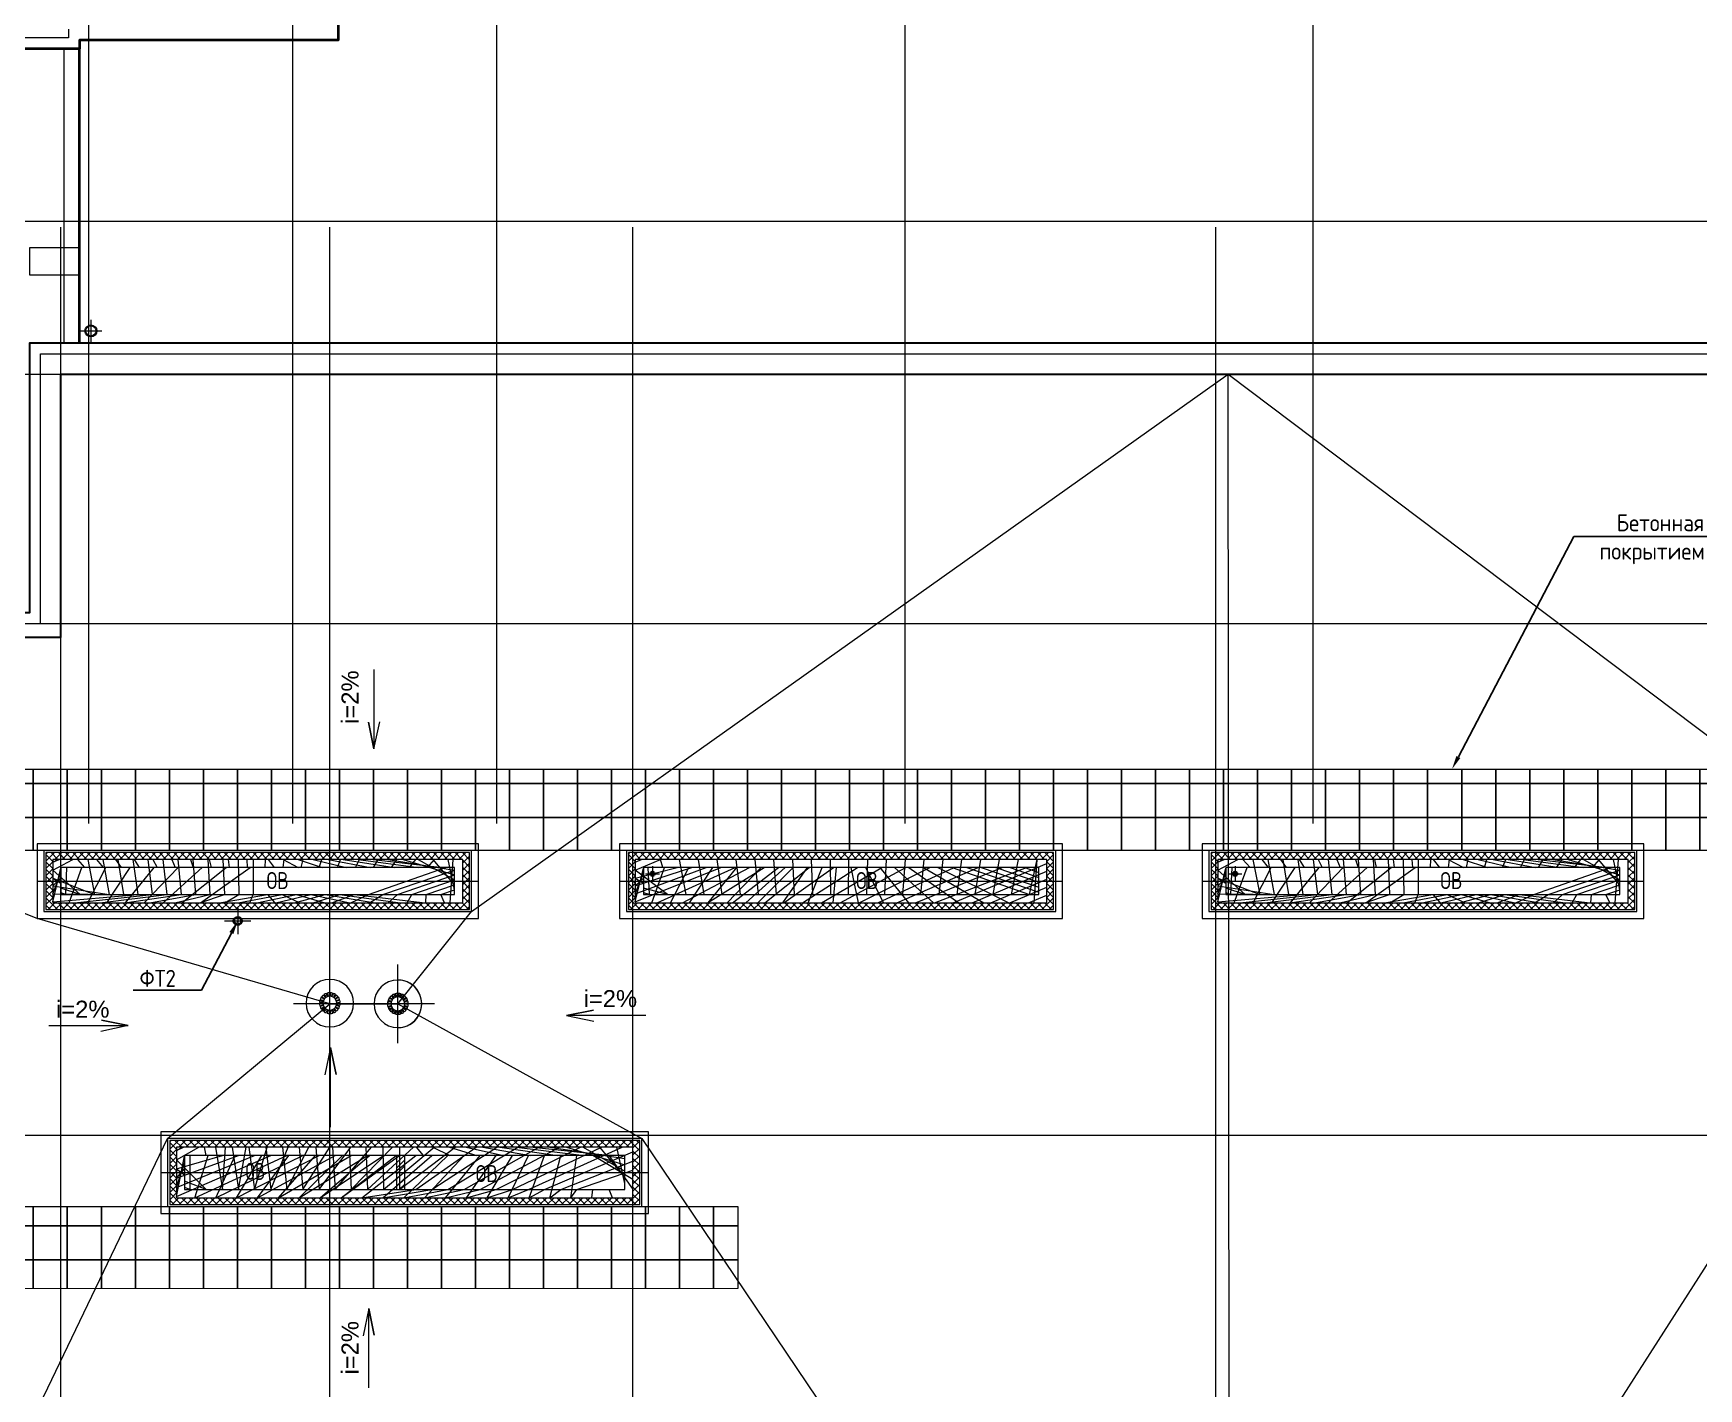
# Model space of a CAD drawing. Extents: x -96705 to 1864084, y -482104 to 235.
# Drawn here: x 1216074 to 1240559, y -139516 to -119588 of the extents above; entities that cross this region are included whole.
import ezdxf
from ezdxf import colors
from ezdxf.entities.mleader import LeaderData, LeaderLine
from ezdxf.math import Vec2, Vec3

# ---------------------------------------------------------------- set-up
doc = ezdxf.new("R2010")
doc.units = 0
doc.header["$LTSCALE"] = 100
for name, pattern in [('ACAD_ISO02W100', [15, 12, -3]), ('CENTER', [2, 1.25, -0.25, 0.25, -0.25]), ('HIDDEN', [6, 4, -2])]:
    doc.linetypes.add(name, pattern=pattern)
for name, color, linetype, lineweight in [('!!!_АР_отделка', 92, 'Continuous', 13), ('!!!_АР_перегородки блоки', 7, 'Continuous', 5), ('18_АР_Водостоки', 7, 'Continuous', 18), ('_ВК-К1', 14, 'Continuous', 40), ('АР_Навесной фасад', 5, 'Continuous', 5), ('АР_Оси', 193, 'Continuous', 9), ('АР_Отметки', 250, 'Continuous', 15), ('АР_тонкая линия', 250, 'Continuous', 0), ('ОБОРУДОВАНИЕ', 253, 'Continuous', 5), ('перекр 0.3', 181, 'Continuous', 30), ('Подвал', 250, 'Continuous', 30), ('пунктир', 251, 'Continuous', 13), ('РАЗМЕРЫ ВНУТРЕННИЕ', 137, 'Continuous', 5)]:
    doc.layers.add(name, color=color, linetype=linetype, lineweight=lineweight)
for name, color, linetype in [('АР_Кровля дорожки', 6, 'Continuous'), ('АР_Отверстия', 251, 'Continuous'), ('П_Текст', 7, 'Continuous')]:
    doc.layers.add(name, color=color, linetype=linetype)
doc.styles.add('ICOCPEUR', font='isocpeur.ttf')
doc.styles.add('ISOCPEUR', font='isocpeui.ttf', dxfattribs={"height": 250})
doc.styles.add('ISOCPEUR_2', font='isocpeur.ttf', dxfattribs={"width": 0.9, "height": 300})
doc.styles.get("Standard").update_dxf_attribs({"font": 'arial.ttf'})
pattern_1 = [(90, (1540573.541021449, -68620.20555068797), (-500.0000000000001, 0), []), (180, (1540573.541021449, -68620.20555068797), (-2.842170943040401e-14, -500), [])]

# ---------------------------------------------------------------- blocks, each defined once
blk = doc.blocks.new('A$C6f2de472')
at = {"layer": 'АР_тонкая линия', "color": 8, "ltscale": 100}
for p, q in [((54.57592772785574, -68.52589298801445), (54.57592772785574, -734.3112859727285)), ((54.57592772785574, -734.3112859727285), (9.624901639340763, -509.7124210055539)), ((9.624901639340763, -509.7124210055539), (54.57592772785574, -734.3112859727285)), ((54.57592772785574, -734.3112859727285), (103.6099336369945, -505.6287240333957))]:
    blk.add_line(p, q, dxfattribs=at)
blk = doc.blocks.new('M_Сток крыши - Сетчатый фильтр 380 мм - Слив 200 мм 2-3193379-Кровля')
at = {"layer": 'ОБОРУДОВАНИЕ', "color": 8, "lineweight": 20, "flags": 128}
for points in [[(-152.1267350446647, 9.122306980374313), (-132.0912406071403, 9.122306980374326), (-112.0431549439181, 9.122306980374303)], [(-108.0011237287316, 31.18721417121553), (-127.0242874497429, 37.36821474883533), (-146.0454781264287, 43.54857424549225)], [(-141.9117846506028, 55.55902606483295), (-122.8580928793034, 49.36810632238699), (-103.7927820662061, 43.17341132440949)], [(-93.29816158142222, 62.7083574968748), (-109.4818746132008, 74.46651327549654), (-125.6635339249483, 86.22317693917506)], [(-118.0473051375903, 96.38772613638803), (-101.842131428712, 84.6139782631736), (-85.62792629529227, 72.83366867594135)], [(-69.83589882673962, 88.08991025929144), (-81.59615471404025, 104.2765138426867), (-93.35443870569411, 120.4604033445647)], [(-83.00003154254765, 127.8153150601544), (-71.22933750466267, 111.6143445950117), (-59.45298972975287, 95.40559242844496)], [(-39.9207528530546, 105.0867191707603), (-46.10509601334157, 124.1201703034178), (-52.28803434348071, 143.149297813457)], [(-40.18753608133889, 147.0058568346927), (-34.00116822601166, 127.9661743314419), (-27.81237822599808, 108.9190372333652)], [(-6.349999999993059, 112.2344089592399), (-6.349999999993055, 132.2540697534665), (-6.349999999993071, 152.2676508651532)], [(6.350000000006943, 152.2676508651542), (6.350000000006918, 132.2540697534677), (6.350000000006937, 112.2344089592412)], [(27.81237822601391, 108.9190372333708), (34.00116822602754, 127.9661743314477), (40.18753608135481, 147.0058568346986)], [(52.28803434349719, 143.1492978134647), (46.10509601335808, 124.1201703034257), (39.92075285307115, 105.0867191707683)], [(59.45298972977421, 95.40559242845515), (71.22933750468407, 111.6143445950221), (83.00003154256913, 127.8153150601649)], [(93.35443870571662, 120.4604033445765), (81.5961547140628, 104.2765138426985), (69.83589882676223, 88.08991025930342)], [(85.62792629532089, 72.83366867595203), (101.8421314287408, 84.61397826318435), (118.0473051376191, 96.38772613639888)], [(125.6635339249781, 86.22317693918657), (109.4818746132306, 74.46651327550809), (93.29816158145213, 62.70835749688639)], [(103.792782066241, 43.17341132441629), (122.8580928793384, 49.36810632239381), (141.9117846506378, 55.55902606483986)], [(146.0454781264642, 43.54857424549932), (127.0242874497785, 37.36821474884241), (108.0011237287673, 31.18721417122258)], [(112.0431549439558, 9.122306980374242), (132.091240607178, 9.12230698037424), (152.1267350447024, 9.122306980374237)], [(-112.356954244448, -3.577693019625703), (-132.3584398310157, -3.577693019625699), (-152.3579998314883, -3.577693019625695)], [(-147.4658216370705, -38.46545786676792), (-128.4121298657711, -32.27453812432185), (-109.3468190526738, -26.07984312634433)], [(-105.7061290580764, -38.25048148704755), (-124.7292927790876, -44.43148206466737), (-143.7504834557733, -50.61184156132428)], [(-128.1487984605835, -82.48421335690901), (-111.9436247517052, -70.71046548369449), (-95.7294196182853, -58.93015589646215)], [(-88.46990949618774, -69.35387637452017), (-104.6536225279662, -81.11203215314181), (-120.8352818397137, -92.8686958168203)], [(-95.91116798998836, -118.4348253462578), (-84.14047395210329, -102.233854881115), (-72.3641261771934, -86.02510271454811)], [(-62.19800361705781, -93.63916595362517), (-73.95825950435832, -109.8257695370203), (-85.71654349601214, -126.0096590388982)], [(-53.89547499619336, -142.5518774865482), (-47.70910714086607, -123.5121949832972), (-41.52031714085241, -104.4650578852204)], [(-29.47185625401281, -108.4817714797415), (-35.65619941429974, -127.5152226123989), (-41.83913774443886, -146.5443501224379)], [(-6.349999999993074, -152.2676508652035), (-6.349999999993042, -132.2540697535169), (-6.349999999993062, -112.2344089592902)], [(6.350000000006934, -112.2344089592915), (6.350000000006931, -132.2540697535181), (6.350000000006942, -152.2676508652045)], [(41.83913774445471, -146.5443501224441), (35.65619941431555, -127.515222612405), (29.4718562540286, -108.4817714797474)], [(41.52031714086893, -104.4650578852287), (47.70910714088253, -123.5121949833054), (53.89547499620974, -142.5518774865562)], [(85.71654349603381, -126.009659038909), (73.95825950437997, -109.825769537031), (62.19800361707931, -93.63916595363574)], [(72.3641261772162, -86.02510271456046), (84.14047395212596, -102.2338548811273), (95.91116799001092, -118.4348253462699)], [(120.8352818397427, -92.86869581683132), (104.6536225279952, -81.11203215315281), (88.46990949621667, -69.35387637453108)], [(95.7294196183155, -58.93015589647398), (111.9436247517352, -70.7104654837063), (128.1487984606135, -82.48421335692073)], [(143.7504834558084, -50.61184156133116), (124.7292927791227, -44.43148206467424), (105.7061290581114, -38.25048148705444)], [(109.3468190527096, -26.07984312635145), (128.4121298658068, -32.27453812432894), (147.4658216371062, -38.46545786677496)], [(152.3579998315258, -3.577693019625746), (132.3584398310532, -3.577693019625791), (112.3569542444855, -3.577693019625767)]]:
    blk.add_lwpolyline(points, dxfattribs=at)
at = {"layer": 'ОБОРУДОВАНИЕ', "color": 8, "lineweight": 20}
for centre, radius, start, end in [((1.867945798039727e-11, -2.528863876118112e-11), 350.0000000000003, 359.9999999999996, 179.9999999999998), ((1.884542567571339e-11, -2.517666075618763e-11), 152.4, 163.3962075109842, 176.5683575503843), ((1.884542567571339e-11, -2.517666075618763e-11), 152.3999999999999, 145.5442994120852, 158.6194600011817), ((1.884542567571339e-11, -2.517666075618763e-11), 152.3999999999999, 127.7749788777989, 140.7677499933545), ((1.884542567571339e-11, -2.517666075618763e-11), 112.4139006281505, 175.3453706261629, 179.9999999999995), ((1.884542567571339e-11, -2.517666075618763e-11), 112.4139006281506, 157.4147534860918, 163.8930014678603), ((1.884542567571339e-11, -2.517666075618763e-11), 101.6, 359.9999999999992, 179.9999999999994), ((1.884542567571339e-11, -2.517666075618763e-11), 112.4139006281506, 139.6160726103257, 146.0938257661134), ((1.884542567571339e-11, -2.517666075618763e-11), 152.3999999999999, 110.0656934125596, 122.9986742789652), ((1.884542567571339e-11, -2.517666075618763e-11), 112.4139006281506, 121.92952745044, 128.4066691250171), ((1.884542567571339e-11, -2.517666075618763e-11), 152.3999999999999, 92.38801546327326, 105.2895868495749), ((1.884542567571339e-11, -2.517666075618763e-11), 112.4139006281506, 104.3243310625686, 110.8009781656915), ((1.884542567571339e-11, -2.517666075618763e-11), 112.4139006281505, 86.76177088817388, 93.23822911183754), ((1.884542567571339e-11, -2.517666075618763e-11), 152.4, 74.71041315043354, 87.61198453673569), ((1.884542567571339e-11, -2.517666075618763e-11), 112.4139006281505, 69.1990218343196, 75.67566893744245), ((1.884542567571339e-11, -2.517666075618763e-11), 152.4000000000001, 57.00132572104204, 69.93430658744889), ((1.884542567571339e-11, -2.517666075618763e-11), 112.4139006281505, 51.59333087499237, 58.07047254956947), ((1.884542567571339e-11, -2.517666075618763e-11), 112.4139006281504, 33.90617423389321, 40.38392738968094), ((1.884542567571339e-11, -2.517666075618763e-11), 152.4000000000001, 39.2322500066509, 52.2250211222084), ((1.884542567571339e-11, -2.517666075618763e-11), 112.4139006281505, 16.10699853214306, 22.58524651391154), ((1.884542567571339e-11, -2.517666075618763e-11), 112.4139006281506, 359.9999999999989, 4.654629373836194), ((1.884542567571339e-11, -2.517666075618763e-11), 152.4000000000001, 21.38053999882107, 34.45570058792016), ((1.884542567571339e-11, -2.517666075618763e-11), 152.4, 3.43164244961575, 16.60379248901856), ((1.867945798039727e-11, -2.528863876118112e-11), 350.0000000000003, 179.9999999999998, 359.9999999999989), ((1.874390688234167e-11, -2.517666075618763e-11), 152.4, 181.345180730763, 194.6194600011786), ((1.874390688234167e-11, -2.517666075618763e-11), 152.4000000000001, 199.3962075109811, 212.7677499933488), ((1.874390688234167e-11, -2.517666075618763e-11), 152.4000000000001, 217.5442994120796, 230.9986742789577), ((1.874390688234167e-11, -2.517666075618763e-11), 112.4139006281506, 179.999999999999, 181.823807644696), ((1.874390688234167e-11, -2.517666075618763e-11), 112.4139006281505, 193.4147534860877, 199.8930014678562), ((1.874390688234167e-11, -2.517666075618763e-11), 101.6, 179.9999999999994, 359.9999999999989), ((1.874390688234167e-11, -2.517666075618763e-11), 112.4139006281505, 211.6160726103183, 218.093825766106), ((1.874390688234167e-11, -2.517666075618763e-11), 152.4, 235.7749788777913, 249.2895868495662), ((1.874390688234167e-11, -2.517666075618763e-11), 112.4139006281504, 229.9295274504297, 236.4066691250069), ((1.874390688234167e-11, -2.517666075618763e-11), 152.4, 254.0656934125508, 267.6119845367264), ((1.874390688234167e-11, -2.517666075618763e-11), 112.4139006281505, 248.3243310625568, 254.8009781656796), ((1.874390688234167e-11, -2.517666075618763e-11), 112.4139006281505, 266.7617708881618, 273.2382291118254), ((1.874390688234167e-11, -2.517666075618763e-11), 152.3999999999999, 272.388015463264, 285.9343065874401), ((1.874390688234167e-11, -2.517666075618763e-11), 112.4139006281506, 285.1990218343078, 291.6756689374307), ((1.874390688234167e-11, -2.517666075618763e-11), 152.3999999999999, 290.7104131504247, 304.2250211222008), ((1.874390688234167e-11, -2.517666075618763e-11), 112.4139006281506, 303.5933308749821, 310.0704725495593), ((1.874390688234167e-11, -2.517666075618763e-11), 112.4139006281506, 321.9061742338857, 328.3839273896735), ((1.874390688234167e-11, -2.517666075618763e-11), 152.3999999999999, 309.0013257210344, 322.4557005879145), ((1.874390688234167e-11, -2.517666075618763e-11), 112.4139006281506, 340.106998532139, 346.5852465139075), ((1.874390688234167e-11, -2.517666075618763e-11), 112.4139006281505, 358.1761923553028, 359.9999999999989), ((1.874390688234167e-11, -2.517666075618763e-11), 152.3999999999999, 327.2322500066453, 340.6037924890154), ((1.874390688234167e-11, -2.517666075618763e-11), 152.4, 345.3805399988179, 358.6548192692363)]:
    blk.add_arc(centre, radius, start, end, dxfattribs=at)
blk = doc.blocks.new('_DotSmall')
at = {"color": 0, "linetype": 'ByBlock', "const_width": 0.5}
blk.add_lwpolyline([(-0.0625, 0, 1), (0.0625, 0, 1)], format="xyb", close=True, dxfattribs=at)
blk = doc.blocks.new('A$C357e6c43')
at = {"layer": 'перекр 0.3', "color": 8, "lineweight": 18, "flags": 128}
for points in [[(-152.1267350446433, 9.122306980396388), (-132.0912406070856, 9.122306980396388), (-112.0431549438508, 9.122306980396388)], [(-108.0011237286963, 31.18721417125198), (-127.0242874496616, 37.36821474885801), (-146.0454781263834, 43.54857424553484)], [(-141.9117846505251, 55.55902606487507), (-122.858092879178, 49.36810632242123), (-103.7927820661571, 43.17341132444562)], [(-93.29816158139147, 62.70835749691469), (-109.4818746130913, 74.46651327551808), (-125.663533924846, 86.22317693920922)], [(-118.0473051376175, 96.38772613642504), (-101.8421314286534, 84.61397826319444), (-85.62792629515752, 72.83366867597215)], [(-69.83589882659726, 88.08991025932482), (-81.5961547140032, 104.2765138427203), (-93.35443870560266, 120.4604033445939)], [(-83.00003154249862, 127.815315060172), (-71.22933750459924, 111.6143445950293), (-59.4529897297034, 95.40559242846211)], [(-39.92075285292231, 105.0867191707948), (-46.10509601328522, 124.1201703034458), (-52.28803434339352, 143.1492978134775)], [(-40.18753608129919, 147.0058568347304), (-34.00116822589189, 127.9661743314646), (-27.81237822596449, 108.9190372333978)], [(-6.349999999860302, 112.2344089592807), (-6.349999999860302, 132.254069753486), (-6.349999999860302, 152.267650865193)], [(6.350000000093132, 152.267650865193), (6.350000000093132, 132.254069753486), (6.350000000093132, 112.2344089592807)], [(27.81237822608091, 108.9190372333978), (34.00116822612472, 127.9661743314646), (40.1875360814156, 147.0058568347304)], [(52.28803434362635, 143.1492978135066), (46.10509601340163, 124.1201703034458), (39.92075285315514, 105.0867191707948)], [(59.45298972981982, 95.40559242849122), (71.22933750471566, 111.6143445950584), (83.00003154261503, 127.8153150602011)], [(93.35443870583549, 120.4604033445939), (81.59615471411962, 104.2765138427203), (69.83589882683009, 88.08991025932482)], [(85.62792629539035, 72.83366867597215), (101.8421314288862, 84.61397826322354), (118.0473051376175, 96.38772613642504)], [(125.6635339250788, 86.22317693920922), (109.4818746133242, 74.46651327554719), (93.29816158150788, 62.70835749691469)], [(103.7927820662735, 43.17341132444562), (122.8580928794108, 49.36810632242123), (141.9117846507579, 55.55902606487507)], [(146.0454781264998, 43.54857424553484), (127.0242874498945, 37.36821474885801), (108.0011237288127, 31.18721417125198)], [(112.0431549439672, 9.122306980396388), (132.0912406072021, 9.122306980396388), (152.1267350447597, 9.122306980396388)], [(-112.3569542444311, -3.57769301958615), (-132.3584398309467, -3.57769301958615), (-152.3579998314381, -3.57769301958615)], [(-147.4658216370735, -38.46545786672505), (-128.4121298657265, -32.27453812430031), (-109.3468190525891, -26.0798431263247)], [(-105.7061290580314, -38.25048148701899), (-124.7292927789968, -44.43148206462502), (-143.7504834557185, -50.61184156130184)], [(-128.1487984606065, -82.48421335688909), (-111.9436247516423, -70.71046548365848), (-95.7294196181465, -58.93015589643619)], [(-88.46990949613973, -69.3538763744873), (-104.6536225278396, -81.1120321531198), (-120.8352818395942, -92.86869581678184)], [(-95.91116798995063, -118.4348253462231), (-84.14047395205125, -102.2338548810803), (-72.36412617715541, -86.0251027145132)], [(-62.1980036169989, -93.63916595358751), (-73.95825950428843, -109.825769536983), (-85.71654349588789, -126.0096590388566)], [(-53.89547499618493, -142.5518774865195), (-47.70910714077763, -123.5121949832537), (-41.52031714073382, -104.465057885187)], [(-29.47185625392012, -108.48177147971), (-35.65619941428304, -127.515222612361), (-41.83913774439134, -146.5443501224217)], [(-6.349999999860302, -152.2676508651639), (-6.349999999860302, -132.254069753486), (-6.349999999860302, -112.2344089592516)], [(6.350000000093132, -112.2344089592516), (6.350000000093132, -132.254069753486), (6.350000000093132, -152.2676508651639)], [(41.83913774450775, -146.5443501224217), (35.65619941439945, -127.5152226123901), (29.47185625415295, -108.48177147971)], [(41.52031714096665, -104.465057885187), (47.70910714101046, -123.5121949832828), (53.89547499618493, -142.5518774865195)], [(85.71654349612072, -126.0096590388857), (73.95825950452127, -109.8257695370121), (62.19800361711532, -93.63916595361661)], [(72.36412617727183, -86.0251027145423), (84.14047395216767, -102.2338548811094), (95.91116799006704, -118.4348253462522)], [(120.8352818398271, -92.86869581681094), (104.6536225280724, -81.1120321531198), (88.46990949625615, -69.3538763745164)], [(95.72941961837932, -58.93015589643619), (111.9436247518752, -70.71046548368759), (128.1487984606065, -82.48421335688909)], [(143.7504834558349, -50.61184156130184), (124.7292927792296, -44.43148206465412), (105.7061290581478, -38.25048148701899)], [(109.3468190527055, -26.0798431263247), (128.4121298658429, -32.27453812430031), (147.4658216371899, -38.46545786675415)], [(152.3579998316709, -3.57769301958615), (132.3584398310632, -3.57769301958615), (112.3569542445475, -3.57769301958615)]]:
    blk.add_lwpolyline(points, dxfattribs=at)
at = {"layer": 'перекр 0.3', "color": 8, "lineweight": 18}
for radius, start, end in [(350.0000000000003, 0, 180), (350.0000000000003, 180, 0), (152.4, 163.3962075116569, 176.5683575503826), (152.3999999999999, 145.5442994122952, 158.6194600016077), (152.3999999999999, 127.7749788797527, 140.7677499956926), (112.4139006281505, 175.3453706254388, 180), (112.4139006281506, 180, 181.8238076443281), (112.4139006281506, 157.4147534876763, 163.8930014675736), (101.6, 0, 180), (101.6, 180, 0), (112.4139006281506, 139.6160726119874, 146.093825764659), (152.3999999999999, 110.0656934129666, 122.9986742833611), (112.4139006281506, 121.929527454025, 128.4066691217365), (152.3999999999999, 92.38801546105358, 105.2895868486009), (112.4139006281506, 104.3243310584388, 110.8009781642061), (112.4139006281505, 86.76177088388584, 93.23822911611414), (152.4, 74.7104131513991, 87.6119845389464), (112.4139006281505, 69.19902183579393, 75.67566894156126), (152.4000000000001, 57.00132571663893, 69.93430658703339), (112.4139006281505, 51.59333087826353, 58.07047254597494), (112.4139006281504, 33.90617423534096, 40.38392738801258), (152.4000000000001, 39.23225000430735, 52.22502112024731), (112.4139006281505, 16.10699853242636, 22.58524651232374), (112.4139006281506, 0, 4.654629374561144), (112.4139006281505, 358.1761923556719, 0), (152.4000000000001, 21.38053999839231, 34.45570058770478), (152.4, 3.431642449617404, 16.60379248834308), (152.4, 181.3451807311476, 194.6194600015075), (152.4000000000001, 199.396207509929, 212.7677499926932), (152.4000000000001, 217.5442994125053, 230.9986742800163), (112.4139006281505, 193.4147534860805, 199.8930014676895), (112.4139006281505, 211.6160726099912, 218.0938257673393), (152.4, 235.7749788794526, 249.2895868508693), (112.4139006281504, 229.9295274487667, 236.4066691244509), (152.4, 254.0656934141651, 267.6119845389464), (112.4139006281505, 248.3243310609251, 254.8009781660473), (112.4139006281505, 266.7617708838858, 273.2382291161142), (152.3999999999999, 272.3880154610536, 285.9343065858349), (112.4139006281506, 285.1990218339527, 291.675668939075), (152.3999999999999, 290.7104131491307, 304.2250211205474), (112.4139006281506, 303.593330875549, 310.0704725512333), (112.4139006281506, 321.9061742326607, 328.3839273900087), (152.3999999999999, 309.0013257199837, 322.4557005874947), (112.4139006281506, 340.1069985323104, 346.5852465139195), (152.3999999999999, 327.2322500073068, 340.6037924884981), (152.4, 345.3805399984926, 358.6548192688523)]:
    blk.add_arc((0, 0), radius, start, end, dxfattribs=at)
blk = doc.blocks.new('A$C8068bb3d')
at = {"layer": 'АР_Оси', "color": 8, "linetype": 'CENTER', "ltscale": 1000}
for p, q in [((0, -576.2685187675525), (0, 576.2685187675525)), ((537.0023309569806, 0), (-537.0023309569806, 0))]:
    blk.add_line(p, q, dxfattribs=at)
blk = doc.blocks.new('A$C6552fe61')
at = {"layer": '_ВК-К1', "color": 8, "lineweight": 9, "ltscale": 100}
for p, q in [((-195.4363792874941, 1.037866518140547e-14), (195.4363792874941, -1.465261637743881e-15)), ((-2.610950317689593e-14, 192.3657202435659), (-3.073391568391209e-14, -192.3657202435659))]:
    blk.add_line(p, q, dxfattribs=at)
blk = doc.blocks.new('A$C1c8ff280')
at = {"layer": 'пунктир', "color": 8, "linetype": 'ACAD_ISO02W100', "ltscale": 50}
for points in [[(36320.77601628099, -64340.64828543851), (36320.77601628099, -63955.0000000094), (27550.06160797121, -63955.0000000092), (27550.06160797121, -69145.00000000992), (19430.05542900361, -69145.00000000992), (19430.30065205676, -75494.99999053983), (6330.061607971031, -75494.99999053983), (6329.686629097501, -65785.00000000998), (12680.06160766236, -65785.00000000995), (12680.06164217566, -47915.00241618491), (23295.06160797167, -47914.99996259548), (23295.06160797115, -43949.99999999034), (58095.06160797196, -43950.00000000966), (58095.06160797039, -47915.00000000391), (68595.0616079712, -47915.00000000396), (68595.0616079712, -65785.0000000099), (74945.43166319432, -65785.0000000099), (74945.43166319432, -75495.00000000978), (61845.06160797144, -75495.00000000981), (61845.06160797144, -69145.00000000981), (53965.06160797121, -69145.00000000992), (53965.06160797121, -63955.00000000981), (45230.90508594335, -63955.00000000952), (45230.90508594202, -64249.91821548378)], [(36520.77601628099, -64268.54712701042), (36520.77601628099, -63755.0000000094), (27350.06160797121, -63755.0000000092), (27350.06160797121, -68945.00000000992), (19230.04770529375, -68945.00000000992), (19230.2929283469, -75294.99999053983), (6530.053884559427, -75294.99999053983), (6529.694352807361, -65985.00000000998), (12880.06160727609, -65985.00000000995), (12880.06164178939, -48115.00237038764), (23595.06160797144, -48114.9999167982), (23595.06160797144, -44250.00000000003), (57795.06160797237, -44250.00000001912), (57795.06160797027, -48115.0000000039), (68395.0616079712, -48115.00000000396), (68395.0616079712, -65985.0000000099), (74745.43166319432, -65985.0000000099), (74745.43166319432, -75295.00000000978), (62045.06160797144, -75295.00000000981), (62045.06160797144, -68945.00000000981), (54165.06160797121, -68945.00000000992), (54165.06160797121, -63755.00000000981), (45030.90508594422, -63755.00000000952)]]:
    blk.add_lwpolyline(points, dxfattribs=at)

msp = doc.modelspace()

# ---------------------------------------------------------------- hatches: boundary and pattern name
at = {"layer": '!!!_АР_отделка'}
h = msp.add_hatch(dxfattribs=at)
h.set_pattern_fill('ANSI37', color=8, scale=600, angle=180)
h.set_pattern_definition([(225, (835743.0391884875, -248703.1795821363), (53.03300858899106, -53.03300858899107), []), (315, (835743.0391884875, -248703.1795821363), (53.03300858899107, 53.03300858899105), [])])
h.paths.add_polyline_path([(1216258.606537921, -131633.9301004583), (1216258.606537921, -132472.0654626066), (1222488.147127254, -132472.0654626066), (1222488.147127254, -131633.9277095968)])
h.paths.add_polyline_path([(1216358.606537921, -131733.9277095968), (1222388.147127254, -131733.9277095968), (1222388.147127254, -132372.0654626066), (1216358.606537921, -132372.0654626066)], flags=16)
h.paths.add_polyline_path([(1217746.039188487, -132627.7342138464), (1217803.017030818, -132103.6795821363)])
h = msp.add_hatch(dxfattribs=at)
h.set_pattern_fill('ANSI37', color=8, scale=600, angle=180)
h.set_pattern_definition([(225, (844308.0391884875, -248703.1795821363), (53.03300858899106, -53.03300858899107), []), (315, (844308.0391884875, -248703.1795821363), (53.03300858899107, 53.03300858899105), [])])
h.paths.add_polyline_path([(1224823.606537921, -131633.9301004583), (1224823.606537921, -132472.0654626066), (1231074.911254985, -132472.0654626066), (1231074.911254985, -131633.9277095968)])
h.paths.add_polyline_path([(1224923.606537921, -131733.9277095968), (1230974.911254985, -131733.9527077848), (1230974.911254985, -132372.0904607946), (1224923.606537921, -132372.0654626066)], flags=16)
h.paths.add_polyline_path([(1226311.039188487, -132627.7342138464), (1226368.017030818, -132103.6795821363)])
h = msp.add_hatch(dxfattribs=at)
h.set_pattern_fill('ANSI37', color=8, scale=600, angle=180)
h.set_pattern_definition([(225, (852873.0391884875, -248703.1795821363), (53.03300858899106, -53.03300858899107), []), (315, (852873.0391884875, -248703.1795821363), (53.03300858899107, 53.03300858899105), [])])
h.paths.add_polyline_path([(1233388.606537921, -131633.9301004583), (1233388.606537921, -132472.0654626066), (1239618.147127254, -132472.0654626066), (1239618.147127254, -131633.9277095968)])
h.paths.add_polyline_path([(1233488.606537921, -131733.9277095968), (1239518.147127254, -131733.9277095968), (1239518.147127254, -132372.0654626066), (1233488.606537921, -132372.0654626066)], flags=16)
h.paths.add_polyline_path([(1234876.039188487, -132627.7342138464), (1234933.017030818, -132103.6795821363)])
h = msp.add_hatch(dxfattribs=at)
h.set_pattern_fill('ANSI37', color=8, scale=600, angle=180)
h.set_pattern_definition([(225, (837563.0391884875, -252935.963491934), (53.03300858899106, -53.03300858899107), []), (315, (837563.0391884875, -252935.963491934), (53.03300858899107, 53.03300858899105), [])])
h.paths.add_polyline_path([(1218078.606537921, -135866.714010256), (1218078.606537921, -136807.9207000906), (1224988.606537921, -136807.9207000906), (1224988.606537921, -135866.7116193945)])
h.paths.add_polyline_path([(1218178.606537921, -135966.7116193945), (1224888.606537921, -135966.7116193945), (1224888.606537921, -136707.9207000906), (1218178.606537921, -136707.9207000906)], flags=16)
h.paths.add_polyline_path([(1219566.039188487, -136860.5181241209), (1219623.017030818, -136336.463491934)])
at = {"layer": '!!!_АР_перегородки блоки', "lineweight": 5}
h = msp.add_hatch(dxfattribs=at)
h.set_pattern_fill('ANSI32', color=8, scale=500, angle=180, style=0)
h.set_pattern_definition([(225, (8364590554.853662, 936057709.5221615), (132.5825214724777, -132.5825214724777), []), (225, (8364590466.465315, 936057709.5221615), (132.5825214724777, -132.5825214724777), [])])
h.paths.add_polyline_path([(1216358.606537921, -131733.9277095968), (1216358.606537921, -132372.0654626066), (1222388.147127254, -132372.0654626066), (1222388.147127254, -131733.9277095968)])
h.paths.add_polyline_path([(1216478.606537921, -131853.9277095968), (1222268.147127254, -131853.9277095968), (1222268.147127254, -132252.0654626066), (1216478.606537921, -132252.0654626066)], flags=16)
h.paths.add_polyline_path([(1217979.994873149, -132475.6249504263), (1217979.994873149, -132087.6249504263)])
h = msp.add_hatch(dxfattribs=at)
h.set_pattern_fill('ANSI32', color=8, scale=500, angle=180, style=0)
h.set_pattern_definition([(225, (8364599119.853662, 936057709.5221615), (132.5825214724777, -132.5825214724777), []), (225, (8364599031.465315, 936057709.5221615), (132.5825214724777, -132.5825214724777), [])])
h.paths.add_polyline_path([(1224923.606537921, -131733.9277095968), (1224923.606537921, -132372.0654626066), (1230974.911254985, -132372.0904607946), (1230974.911254985, -131733.9527077848)])
h.paths.add_polyline_path([(1225043.606537921, -131853.9277095968), (1230854.911254985, -131853.9527077848), (1230854.911254985, -132252.0904607946), (1225043.606537921, -132252.0654626066)], flags=16)
h.paths.add_polyline_path([(1226544.994873149, -132475.6249504263), (1226544.994873149, -132087.6249504263)])
h = msp.add_hatch(dxfattribs=at)
h.set_pattern_fill('ANSI32', color=8, scale=500, angle=180, style=0)
h.set_pattern_definition([(225, (8364607684.853662, 936057709.5221615), (132.5825214724777, -132.5825214724777), []), (225, (8364607596.465315, 936057709.5221615), (132.5825214724777, -132.5825214724777), [])])
h.paths.add_polyline_path([(1233488.606537921, -131733.9277095968), (1233488.606537921, -132372.0654626066), (1239518.147127254, -132372.0654626066), (1239518.147127254, -131733.9277095968)])
h.paths.add_polyline_path([(1233608.606537921, -131853.9277095968), (1239398.147127254, -131853.9277095968), (1239398.147127254, -132252.0654626066), (1233608.606537921, -132252.0654626066)], flags=16)
h.paths.add_polyline_path([(1235109.994873149, -132475.6249504263), (1235109.994873149, -132087.6249504263)])
h = msp.add_hatch(dxfattribs=at)
h.set_pattern_fill('ANSI32', color=8, scale=500, angle=180, style=0)
h.set_pattern_definition([(225, (8364592374.853662, 936053476.7382517), (132.5825214724777, -132.5825214724777), []), (225, (8364592286.465315, 936053476.7382517), (132.5825214724777, -132.5825214724777), [])])
h.paths.add_polyline_path([(1218178.606537921, -135966.7116193945), (1218178.606537921, -136707.9207000906), (1224888.606537921, -136707.9207000906), (1224888.606537921, -135966.7116193945)])
h.paths.add_polyline_path([(1218298.606537921, -136086.7116193945), (1224768.606537921, -136086.7116193945), (1224768.606537921, -136587.9207000906), (1218298.606537921, -136587.9207000906)], flags=16)
h.paths.add_polyline_path([(1219799.994873149, -136708.4088602239), (1219799.994873149, -136320.4088602239)])
h = msp.add_hatch(dxfattribs=at)
h.set_pattern_fill('ANSI32', color=8, scale=500, angle=180, style=0)
h.set_pattern_definition([(225, (1651527.824410541, -64750.20555068797), (132.5825214724777, -132.5825214724777), []), (225, (1651439.436062915, -64750.20555068797), (132.5825214724777, -132.5825214724777), [])])
h.paths.add_polyline_path([(1221533.606242282, -136588.077437895), (1221413.60683356, -136587.7639618093), (1221413.607720478, -136086.5548811132), (1221533.607129199, -136086.8683576757)])
at = {"layer": 'АР_Кровля дорожки', "ltscale": 120}
h = msp.add_hatch(dxfattribs=at)
h.set_pattern_fill('ANSI37', color=8, scale=4000, angle=45, double=1)
h.set_pattern_definition(pattern_1)
h.paths.add_polyline_path([(1214133.77174197, -131603.9277095968), (1214134.085218532, -130405.2235555822), (1253000.506211383, -130405.2231230909), (1253000.192734821, -131603.9272771055)])
h = msp.add_hatch(dxfattribs=at)
h.set_pattern_fill('ANSI37', color=8, scale=4000, angle=45, double=1)
h.set_pattern_definition(pattern_1)
h.paths.add_polyline_path([(1215384.210731609, -138039.5984373266), (1215384.524208171, -136840.894283312), (1226437.811809642, -136840.894283312), (1226437.49833308, -138039.5984373266)])

# ---------------------------------------------------------------- linework, layer by layer
at = {"layer": '18_АР_Водостоки', "color": 8}
for p, q in [((1216921.098345859, -123801.9076337988), (1216921.098345859, -124125.8534379179)), ((1216759.125443561, -123963.8805356199), (1217083.071248157, -123963.8805356199))]:
    msp.add_line(p, q, dxfattribs=at)
for radius in [88.3033246983716, 75]:
    msp.add_circle((1216921.098345859, -123963.8805356199), radius, dxfattribs=at)
at = {"layer": '_ВК-К1', "color": 8, "lineweight": 9, "ltscale": 100}
for p, q in [((1225075.330456836, -131944.9543838674), (1225279.245124919, -131944.9543838674)), ((1225177.287790401, -131832.4671955282), (1225177.287790401, -132057.4415722067)), ((1233640.261811359, -131944.9293852026), (1233844.176479442, -131944.9293852026)), ((1233742.219145877, -131832.4421968634), (1233742.219145877, -132057.4165735418))]:
    msp.add_line(p, q, dxfattribs=at)
at = {"layer": '_ВК-К1', "color": 8, "lineweight": 40, "ltscale": 100}
for centre, radius in [((1225177.287790401, -131944.9543838674), 27.5), ((1233742.219145877, -131944.9293852026), 27.5), ((1219078.639120204, -132638.6350698645), 55)]:
    msp.add_circle(centre, radius, dxfattribs=at)
at = {"layer": 'АР_Навесной фасад', "color": 8, "lineweight": 40, "ltscale": 100}
msp.add_line((1216753.429566486, -124141.7114653761), (1216753.423760517, -119816.711834448), dxfattribs=at)
msp.add_lwpolyline([(1220553.579874141, -111346.7116193945), (1220553.579874141, -119686.7116193945), (1216753.423760517, -119686.7116193945), (1216753.423760517, -119816.7116193945), (1211363.418485744, -119816.7188544447), (1211363.429472072, -128106.7077574903), (1206317.984593494, -128106.7132754499), (1205781.519963367, -128106.7138619596), (1205403.606537921, -128106.7140731985), (1205403.606537921, -129066.7116193945), (1198403.423760517, -129066.7116193945)], dxfattribs=at)
at = {"layer": 'АР_Навесной фасад', "color": 8, "lineweight": 30, "ltscale": 100}
for points in [[(1251138.612342937, -124141.7125392134), (1216018.612342937, -124141.7125392134), (1216018.612342937, -128106.7125392134), (1205403.612378223, -128106.7149930174), (1205403.612342937, -145976.7125392134), (1199053.231185062, -145976.7125392134)], [(1199413.24508868, -146336.7125392134), (1205763.612342937, -146336.7125392134), (1205763.612377269, -128466.7149095709), (1216478.612342937, -128466.7124557669), (1216478.612342937, -124601.7125392134), (1250678.612342937, -124601.7125392134), (1250678.612342937, -128466.7125392134), (1261278.612342937, -128466.7125392134), (1261278.612342937, -146336.7125392134), (1267628.982398136, -146336.7125392134), (1267628.982398136, -155646.7125392134), (1254928.612342937, -155646.7125392134), (1254928.612342937, -149296.7125392134), (1247048.612342937, -149296.7125392134), (1247048.612342937, -144106.7125392134), (1237914.45582114, -144106.7125392134)]]:
    msp.add_lwpolyline(points, dxfattribs=at)
at = {"layer": 'АР_Оси', "color": 8, "linetype": 'CENTER', "ltscale": 1000}
for p, q in [((1216884.800202472, -76589.2446828062), (1216884.800202472, -131208.2695260221)), ((1219884.800202472, -76589.2446828062), (1219884.800202472, -131208.2695260221)), ((1222884.800202472, -76589.2446828062), (1222884.800202472, -131208.2695260221)), ((1228884.800202472, -76589.2446828062), (1228884.800202472, -131208.2695260221)), ((1234884.800202472, -76589.2446828062), (1234884.800202472, -131208.2695260221)), ((1186749.850998027, -122351.7116193945), (1269928.253052814, -122351.7116193945)), ((1216478.606537921, -157557.9832906896), (1216478.606537921, -122439.158113497)), ((1220433.606537921, -157557.9832906896), (1220433.606537921, -122439.158113497)), ((1224888.606537921, -157557.9832906896), (1224888.606537921, -122439.158113497)), ((1233458.606537921, -157557.9832906896), (1233458.606537921, -122439.158113497)), ((1186749.850998027, -124601.7116193945), (1269928.253052814, -124601.7116193945)), ((1186749.850998027, -128266.7116193945), (1270347.015968425, -128266.7116193945)), ((1186749.850998027, -135786.7116193945), (1270347.015968425, -135786.7116193945))]:
    msp.add_line(p, q, dxfattribs=at)
at = {"layer": 'АР_тонкая линия', "color": 8, "ltscale": 100}
for p, q in [((1233659.794625385, -148598.5481681997), (1233641.106537921, -124601.7116193945)), ((1220433.606537921, -133856.8940777952), (1221433.606537921, -133856.8940777952))]:
    msp.add_line(p, q, dxfattribs=at)
for points in [[(1221433.606537921, -133856.8940777952), (1222518.147127254, -132502.0654626066), (1233641.106537921, -124601.7116193945)], [(1233641.106537921, -124601.7116193945), (1244256.843206508, -132602.0726685697), (1245848.616999729, -133852.3197479422)], [(1220433.606537921, -133856.8940777952), (1216128.606537921, -132602.0654626066), (1205763.6065713, -128466.713989752)], [(1214133.358436687, -131926.5188136274), (1214133.928480251, -130405.2235555822), (1253000.35522948, -130405.2235555822), (1253000.340617282, -131926.5504727537), (1253000.340617282, -131926.5504727537)], [(1251750.501105411, -131604.001055258), (1215379.494265659, -131603.9277935202)], [(1212388.606537921, -147106.7115669424), (1216228.606537921, -139626.3554802114), (1218048.606537921, -135836.7116193945), (1220433.606537921, -133856.8940777952)], [(1221433.606537921, -133856.8940777952), (1225018.606537921, -135836.7116193945), (1233659.794625385, -148655.8059830839)], [(1233659.794625385, -148655.8059830839), (1241868.606537921, -135836.7116193945), (1245848.616999729, -133852.3197479422)]]:
    msp.add_lwpolyline(points, dxfattribs=at)
for points in [[(1216228.606537921, -132502.0654626066), (1222518.147127254, -132502.0654626066), (1222518.147127254, -131603.9277095968), (1216228.606537921, -131603.9277095968)], [(1216258.606537921, -132472.0654626066), (1222488.147127254, -132472.0654626066), (1222488.147127254, -131633.9277095968), (1216258.606537921, -131633.9277095968)], [(1224793.606537921, -132502.0904607946), (1231104.911254985, -132502.0904607946), (1231104.911254985, -131603.9527077848), (1224793.606537921, -131603.9527077848)], [(1224823.606537921, -132472.0904607946), (1231074.911254985, -132472.0904607946), (1231074.911254985, -131633.9527077848), (1224823.606537921, -131633.9527077848)], [(1233358.606537921, -132502.0904607946), (1239649.911254985, -132502.0904607946), (1239649.911254985, -131603.9277095968), (1233358.606537921, -131603.9277095968)], [(1233388.606537921, -132472.0904607946), (1239619.911254985, -132472.0904607946), (1239619.911254985, -131633.9277095968), (1233388.606537921, -131633.9277095968)], [(1216358.606537921, -132372.0654626066), (1222388.147127254, -132372.0654626066), (1222388.147127254, -131733.9277095968), (1216358.606537921, -131733.9277095968)], [(1216478.606537921, -132252.0654626066), (1222268.147127254, -132252.0654626066), (1222268.147127254, -131853.9277095968), (1216478.606537921, -131853.9277095968)], [(1224923.606537921, -132372.0904607946), (1230974.911254985, -132372.0904607946), (1230974.911254985, -131733.9527077848), (1224923.606537921, -131733.9527077848)], [(1225043.606537921, -132252.0904607946), (1230854.911254985, -132252.0904607946), (1230854.911254985, -131853.9527077848), (1225043.606537921, -131853.9527077848)], [(1233488.606537921, -132372.0904607946), (1239519.911254985, -132372.0904607946), (1239519.911254985, -131733.9277095968), (1233488.606537921, -131733.9277095968)], [(1233608.606537921, -132252.0904607946), (1239399.911254985, -132252.0904607946), (1239399.911254985, -131853.9277095968), (1233608.606537921, -131853.9277095968)], [(1218048.606537921, -136837.9207000906), (1225018.606537921, -136837.9207000906), (1225018.606537921, -135836.7116193945), (1218048.606537921, -135836.7116193945)], [(1218078.606537921, -136807.9207000906), (1224988.606537921, -136807.9207000906), (1224988.606537921, -135866.7116193945), (1218078.606537921, -135866.7116193945)], [(1218178.606537921, -136707.9207000906), (1224888.606537921, -136707.9207000906), (1224888.606537921, -135966.7116193945), (1218178.606537921, -135966.7116193945)], [(1218298.606537921, -136587.9207000906), (1224768.606537921, -136587.9207000906), (1224768.606537921, -136086.7116193945), (1218298.606537921, -136086.7116193945)], [(1221413.606537921, -136587.9207000906), (1221533.606537921, -136587.9207000906), (1221533.606537921, -136086.7116193945), (1221413.606537921, -136086.7116193945)]]:
    msp.add_lwpolyline(points, close=True, dxfattribs=at)
at = {"layer": 'перекр 0.3', "color": 8, "linetype": 'HIDDEN', "lineweight": 5, "ltscale": 50}
for p, q in [((1216128.606537921, -132052.9965858633), (1222618.147127254, -132052.5658974821)), ((1224693.606537921, -132053.0215845281), (1231204.911254985, -132053.0215845281)), ((1233258.606537921, -132053.0090851957), (1239749.911254985, -132053.0090851957)), ((1217948.606537921, -136337.3161597425), (1225118.606537921, -136337.3161597425))]:
    msp.add_line(p, q, dxfattribs=at)
for points in [[(1216018.600731952, -123140.2092843229), (1216753.423760517, -123140.2088351423), (1216753.423760517, -122742.3939013655), (1216018.600731952, -122742.3943505461)], [(1216128.606537921, -132602.0654626066), (1222618.147127254, -132602.0654626066), (1222618.147127254, -131503.9277095968), (1216128.606537921, -131503.9277095968)], [(1224693.606537921, -132602.0904607946), (1231204.911254985, -132602.0904607946), (1231204.911254985, -131503.9527077848), (1224693.606537921, -131503.9527077848)], [(1233258.606537921, -132602.0904607946), (1239749.911254985, -132602.0904607946), (1239749.911254985, -131503.9277095968), (1233258.606537921, -131503.9277095968)], [(1217948.606537921, -136937.9207000906), (1225118.606537921, -136937.9207000906), (1225118.606537921, -135736.7116193945), (1217948.606537921, -135736.7116193945)]]:
    msp.add_lwpolyline(points, close=True, dxfattribs=at)
at = {"layer": 'пунктир', "color": 8, "linetype": 'ACAD_ISO02W100', "ltscale": 50}
for points in [[(1216593.423760517, -119526.7116193945), (1216593.423760517, -119656.711834448), (1211203.418274028, -119656.7190694982), (1211203.429259403, -127946.7079324896), (1206317.984418971, -127946.7132754499), (1205243.606537921, -127946.714162367), (1205243.606537921, -128906.7116193945), (1198563.423760517, -128906.7116193945)], [(1216528.600731952, -124134.8069443876), (1216528.600731952, -119809.8069443876)]]:
    msp.add_lwpolyline(points, dxfattribs=at)
at = {"layer": 'РАЗМЕРЫ ВНУТРЕННИЕ', "color": 8}
msp.add_lwpolyline([(1215328.683568103, -138040.4208874876), (1215115.424137218, -138040.4264025862), (1226437.655071361, -138039.5984373266), (1226437.655071361, -136840.894283312), (1215379.498779399, -136840.8835945303), (1215379.500441654, -132233.4528570349)], dxfattribs=at)

# ---------------------------------------------------------------- block references
at = {"color": 8, "ltscale": 100}
msp.add_blockref('A$C1c8ff280', (1192884.80016814, -80351.70924903697), dxfattribs=at)
at = {"layer": 'АР_тонкая линия', "color": 8, "ltscale": 100, "xscale": 1.754367527776944, "yscale": 1.754367527776944, "zscale": 1.754367527776944}
msp.add_blockref('A$C6f2de472', (1220986.745759113, -128821.8288927252), dxfattribs=at)
at = {"layer": 'АР_тонкая линия', "color": 8, "ltscale": 500}
for p in [(1220433.606537921, -133847.0308470899), (1221433.606537921, -133856.8940777952)]:
    msp.add_blockref('A$C357e6c43', p, dxfattribs=at)
at = {"layer": 'АР_тонкая линия', "color": 8, "ltscale": 500, "rotation": 270}
msp.add_blockref('M_Сток крыши - Сетчатый фильтр 380 мм - Слив 200 мм 2-3193379-Кровля', (1221433.606537921, -133856.8940777952), dxfattribs=at)
at = {"layer": 'АР_тонкая линия', "color": 8, "ltscale": 100, "yscale": 1.754367527776944, "zscale": 1.754367527776944}
for p, xscale, rotation in [((1216179.525768382, -134081.6478424246), -1.754367527776944, 89.99999999989352), ((1225201.55194865, -133931.6478424246), 1.754367527776944, 270), ((1220541.126036746, -135788.8001275236), 1.754367527776944, 180), ((1221104.238229854, -139624.9592628652), 1.754367527776944, 180)]:
    msp.add_blockref('A$C6f2de472', p, dxfattribs=dict(at, xscale=xscale, rotation=rotation))
at = {"layer": 'Подвал', "color": 8, "lineweight": 13, "ltscale": 500}
for name, p in [('A$C6552fe61', (1219078.639120204, -132638.6350698645)), ('A$C8068bb3d', (1220433.606537921, -133856.8940777952)), ('A$C8068bb3d', (1221433.606537921, -133856.8940777952))]:
    msp.add_blockref(name, p, dxfattribs=at)

# ---------------------------------------------------------------- texts
at = {"layer": 'АР_Отверстия', "color": 8, "ltscale": 100, "char_height": 250, "attachment_point": 5, "line_spacing_factor": 0.7, "style": 'ICOCPEUR'}
for s, insert in [('\\A1;{\\W0.8;ОВ}', (1219664.54504977, -132045.1682844335)), ('\\A1;{\\W0.8;ОВ}', (1228331.646020992, -132045.1932830984)), ('\\A1;{\\W0.8;ОВ}', (1236920.531120403, -132045.1682844335)), ('\\A1;{\\W0.7;ОВ}', (1219336.960041149, -136320.3940777952)), ('\\A1;{\\W0.8;ОВ}', (1222739.402835948, -136353.1715202505))]:
    msp.add_mtext(s, dxfattribs=dict(at, insert=insert))
at = {"layer": 'АР_тонкая линия', "color": 8, "ltscale": 100, "char_height": 250.0000000000001, "width": 682.5000000000002, "attachment_point": 1, "rotation": 90}
for insert in [(1220604.843402011, -129741.4661050016), (1220604.843402011, -139306.8778805906)]:
    msp.add_mtext('i=2%', dxfattribs=dict(at, insert=insert))
at = {"layer": 'АР_тонкая линия', "color": 8, "ltscale": 100, "char_height": 250.0000000000001, "width": 682.5000000000002, "attachment_point": 1}
for insert in [(1224164.222766025, -133655.4954085523), (1216407.164177043, -133810.9975195104)]:
    msp.add_mtext('i=2%', dxfattribs=dict(at, insert=insert))

# ---------------------------------------------------------------- leaders
at = {"layer": 'АР_Отметки', "color": 8}
ml = msp.add_multileader_mtext('Standard', dxfattribs=at)
ml.set_content('+19,400', color=8, style='ISOCPEUR')
ml.set_leader_properties(color=8, linetype='Continuous', lineweight=-1)
ml.set_arrow_properties(name='DOTSMALL')
ml.build(insert=Vec2(0, 0))
ml.multileader.update_dxf_attribs({"has_text_frame": 1, "text_left_attachment_type": 4, "text_right_attachment_type": 4, "dogleg_length": 100, "arrow_head_size": 180})
ctx = ml.context
ctx.base_point, ctx.char_height, ctx.arrow_head_size, ctx.landing_gap_size, ctx.plane_origin = Vec3(1253275.600862605, -134758.4187326605), 250, 180, 50, Vec3(1253194.207412822, -136469.1107063467)
ctx.left_attachment, ctx.right_attachment = 4, 4
notes = []
notes.append((ctx, [(0, (0, 0, 0), (0, 0), (1, 0), 1, [])]))
ctx.mtext.insert, ctx.mtext.width, ctx.mtext.defined_height, ctx.mtext.line_spacing_style, ctx.mtext.flow_direction = Vec3(1253325.600862605, -134425.0853991682), 696.0352958708361, 776.4611150313478, 2, 5
at = {"layer": 'П_Текст', "color": 8, "lineweight": 5}
ml = msp.add_multileader_mtext('Standard', dxfattribs=at)
ml.set_content('Бетонная тротуарная плитка 500х500х50 с покрытием против скольжения повышенной морозостойкости ', color=8, style='ISOCPEUR_2')
ml.set_leader_properties(color=8)
ml.build(insert=Vec2(0, 0))
ml.multileader.update_dxf_attribs({"text_left_attachment_type": 6, "text_right_attachment_type": 6, "dogleg_length": 374.000000000014, "arrow_head_size": 200})
ctx = ml.context
ctx.base_point, ctx.char_height, ctx.arrow_head_size, ctx.landing_gap_size, ctx.plane_origin = Vec3(1239097.528387172, -126984.0513510877), 250, 200, 20, Vec3(1223960.80097018, -135212.616187113)
ctx.left_attachment, ctx.right_attachment, ctx.text_align_type = 6, 6, 2
notes.append((ctx, [(1, (1, 1, 0), (1238723.528387172, -126984.0513510877), (1, 0), 374.000000000014, [(0, [(1236932.48708926, -130405.2235555822)], 0, [])])]))
ctx.mtext.insert, ctx.mtext.width, ctx.mtext.defined_height, ctx.mtext.alignment, ctx.mtext.flow_direction = Vec3(1245395.028387172, -126659.0513510877), 7685.352584161337, 6532.855639121805, 3, 5
ml = msp.add_multileader_mtext('Standard', dxfattribs=at)
ml.set_content('ФТ2', color=8, style='ISOCPEUR_2')
ml.set_leader_properties(color=8)
ml.build(insert=Vec2(0, 0))
ml.multileader.update_dxf_attribs({"text_left_attachment_type": 6, "text_right_attachment_type": 6, "dogleg_length": 374.000000000014, "arrow_head_size": 200})
ctx = ml.context
ctx.base_point, ctx.char_height, ctx.arrow_head_size, ctx.landing_gap_size, ctx.plane_origin = Vec3(1217615.694514377, -133658.2756738836), 250, 200, 20, Vec3(1229067.084943874, -136993.3261976416)
ctx.left_attachment, ctx.right_attachment = 6, 6
notes.append((ctx, [(1, (1, 1, 0), (1218547.194514377, -133658.2756738836), (-1, 0), 374.000000000014, [(0, [(1219078.639120204, -132638.6350698645)], 0, [])])]))
ctx.mtext.insert, ctx.mtext.width, ctx.mtext.flow_direction = Vec3(1217635.694514377, -133358.2756738836), 5515.858486356105, 5
for ctx, leaders in notes:
    for number, flags, end, landing, length, lines in leaders:
        leader = LeaderData()
        leader.index, (leader.has_last_leader_line, leader.has_dogleg_vector, leader.attachment_direction) = number, flags
        leader.last_leader_point, leader.dogleg_vector, leader.dogleg_length = Vec3(end), Vec3(landing), length
        for number, points, colour, breaks in lines:
            line = LeaderLine()
            line.index, line.vertices, line.color, line.breaks = number, Vec3.list(points), colors.encode_raw_color(colour), breaks
            leader.lines.append(line)
        ctx.leaders.append(leader)

doc.saveas('drawing.dxf')
